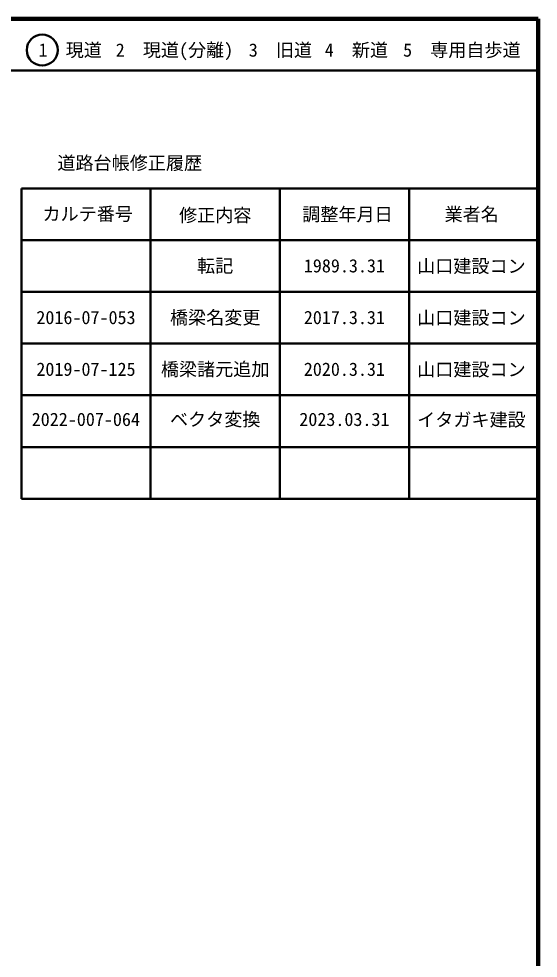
# Model space of a CAD drawing. Units: millimetres, scale not verified. Extents: x 40000 to 680000, y 20000 to 380000.
# Drawn here: x 579500 to 680000, y 198357 to 380000 of the extents above; entities that cross this region are included whole.
import ezdxf
from ezdxf.enums import TextEntityAlignment as Align

# ---------------------------------------------------------------- set-up
doc = ezdxf.new("R2010")
doc.units = ezdxf.units.MM
doc.header["$LTSCALE"] = 1000
for name, color, linetype, lineweight in [('M-TTL', 2, 'Continuous', 140), ('M-TTL-FRAM', 2, 'Continuous', 50), ('M-TTL-LINE', 7, 'Continuous', 50)]:
    doc.layers.add(name, color=color, linetype=linetype, lineweight=lineweight)
doc.layers.add('M-TTL-TXT', color=7, linetype='Continuous')
doc.styles.add('ＭＳ ゴシック', font='')
doc.styles.get('ＭＳ ゴシック').set_extended_font_data('MS Gothic')

msp = doc.modelspace()

# ---------------------------------------------------------------- linework, layer by layer
at = {"layer": 'M-TTL'}
for p, q in [((680000, 380000), (40000, 380000)), ((680000, 20000), (680000, 380000))]:
    msp.add_line(p, q, dxfattribs=at)
at = {"layer": 'M-TTL-FRAM'}
for p, q in [((580000, 347197), (580000, 287197)), ((580000, 347197), (680000, 347197)), ((580000, 287197), (680000, 287197))]:
    msp.add_line(p, q, dxfattribs=at)
at = {"layer": 'M-TTL-LINE'}
for p, q in [((40000, 370000), (680000, 370000)), ((605000, 347197), (605000, 287197)), ((630000, 347197), (630000, 287197)), ((655000, 347197), (655000, 287197)), ((580000, 337197), (680000, 337197)), ((580000, 327197), (680000, 327197)), ((580000, 317197), (680000, 317197)), ((580000, 307197), (680000, 307197)), ((580000, 297197), (680000, 297197))]:
    msp.add_line(p, q, dxfattribs=at)
msp.add_circle((584031, 373958), 3000, dxfattribs=at)

# ---------------------------------------------------------------- texts
at = {"layer": 'M-TTL-TXT', "style": 'ＭＳ ゴシック'}
for s, p in [('1\u3000現道', (589448, 373958)), ('2\u3000現道(分離)', (609619, 373958)), ('3\u3000旧道', (630121, 373958)), ('4\u3000新道', (644824, 373958)), ('5\u3000専用自歩道', (665228, 373958)), ('道路台帳修正履歴', (600968, 352113)), ('カルテ番号', (592839, 342277)), ('修正内容', (617509, 342023)), ('調整年月日', (643089, 342197)), ('業者名', (667134, 342197)), ('転記', (617500, 332245)), ('1989.3.31', (642500, 332245)), ('山口建設コン', (667077, 332189)), ('2016-07-053', (592500, 322245)), ('橋梁名変更', (617500, 322245)), ('2017.3.31', (642500, 322245)), ('山口建設コン', (667077, 322189)), ('2019-07-125', (592500, 312245)), ('橋梁諸元追加', (617500, 312245)), ('2020.3.31', (642500, 312245)), ('山口建設コン', (667077, 312189))]:
    msp.add_text(s, height=2566, dxfattribs=at).set_placement(p, align=Align.MIDDLE_CENTER)
msp.add_text('2022-007-064', height=2566, dxfattribs=at).set_placement((582000, 300495), align=Align.BOTTOM_LEFT)
for s, p in [('ベクタ変換', (617500, 300495)), ('2023.03.31', (642500, 300495)), ('イタガキ建設', (667077, 300439))]:
    msp.add_text(s, height=2566, dxfattribs=at).set_placement(p, align=Align.BOTTOM_CENTER)

doc.saveas('drawing.dxf')
